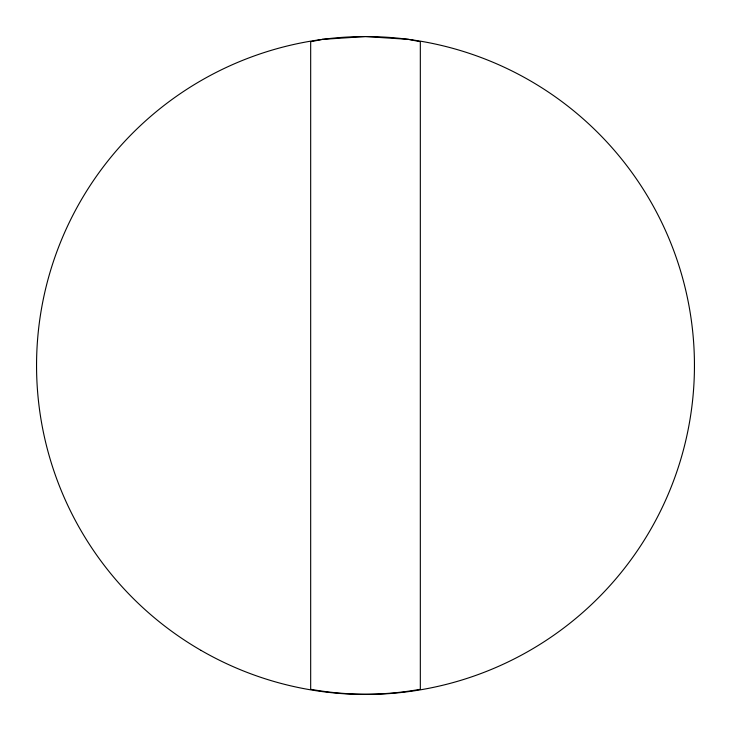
<?xml version="1.0" encoding="UTF-8"?>
<svg xmlns="http://www.w3.org/2000/svg" width="731" height="731" viewBox="0 0 731 731"><rect width="100%" height="100%" fill="white"/><g stroke="black" fill="none" stroke-linecap="round" stroke-linejoin="round"><path stroke-width="1.1" d="M322.563 39.364L310.675 41.731L310.675 689.269C346.713 695.83 384.287 695.83 420.325 689.269L420.325 41.731L408.437 39.364L365.5 36.55L322.563 39.364M201.025 650.38A328.95 328.95 0 0 0 694.45 365.5A328.95 328.95 0 0 0 201.025 80.62A328.95 328.95 0 0 0 201.025 650.38"/></g></svg>
